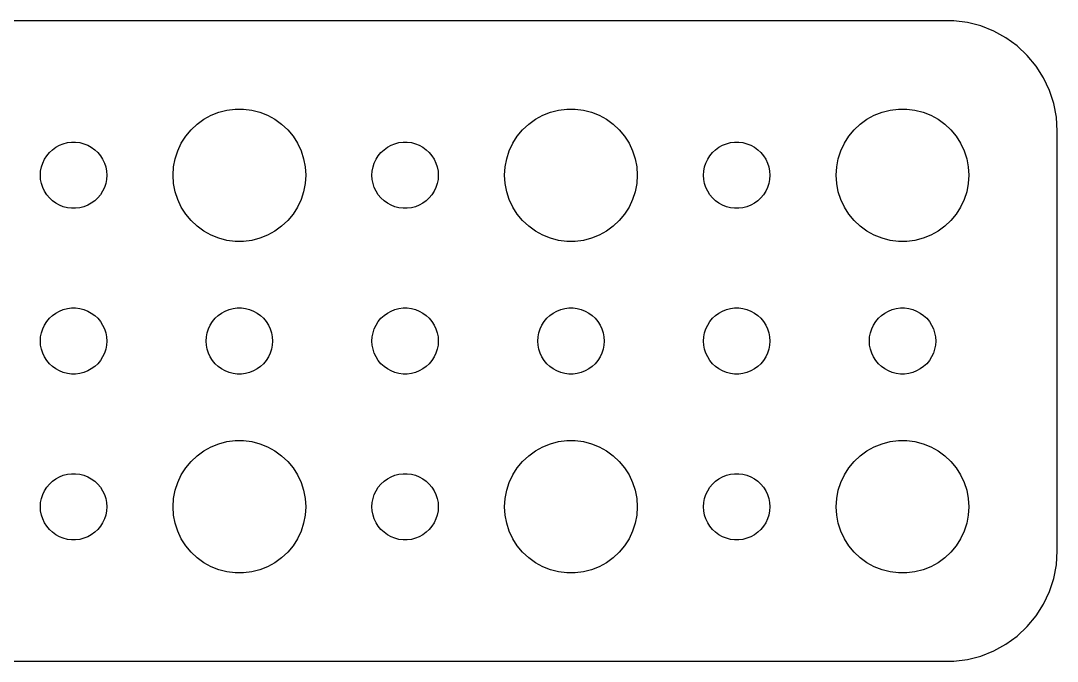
# Model space of a CAD drawing. Header units: metres. Extents: x -44.5 to 44.5, y -14.5 to 14.5.
# Drawn here: x -2.39 to 44.5, y -14.49 to 14.49 of the extents above; entities that cross this region are included whole.
import ezdxf

# ---------------------------------------------------------------- set-up
doc = ezdxf.new("R2010")
doc.units = ezdxf.units.M

msp = doc.modelspace()

# ---------------------------------------------------------------- linework, layer by layer
for p, q in [((39.8139, 14.4901), (-39.8139, 14.4901)), ((40.4369, 14.4114), (39.8139, 14.4901)), ((41.0451, 14.2553), (40.4369, 14.4114)), ((41.6289, 14.0241), (41.0451, 14.2553)), ((42.1791, 13.7216), (41.6289, 14.0241)), ((42.6871, 13.3526), (42.1791, 13.7216)), ((43.1448, 12.9227), (42.6871, 13.3526)), ((43.5451, 12.4389), (43.1448, 12.9227)), ((43.8815, 11.9088), (43.5451, 12.4389)), ((44.1489, 11.3406), (43.8815, 11.9088)), ((44.3429, 10.7434), (44.1489, 11.3406)), ((6.22266, 10.2145), (6.57294, 10.3532)), ((6.57294, 10.3532), (6.93785, 10.4469)), ((6.93785, 10.4469), (7.31161, 10.4941)), ((7.31161, 10.4941), (7.68837, 10.4941)), ((7.68837, 10.4941), (8.06213, 10.4469)), ((8.06213, 10.4469), (8.42705, 10.3532)), ((8.42705, 10.3532), (8.77733, 10.2145)), ((21.2227, 10.2145), (21.5729, 10.3532)), ((21.5729, 10.3532), (21.9379, 10.4469)), ((21.9379, 10.4469), (22.3116, 10.4941)), ((22.3116, 10.4941), (22.6884, 10.4941)), ((22.6884, 10.4941), (23.0621, 10.4469)), ((23.0621, 10.4469), (23.427, 10.3532)), ((23.427, 10.3532), (23.7773, 10.2145)), ((36.2227, 10.2145), (36.5729, 10.3532)), ((36.5729, 10.3532), (36.9379, 10.4469)), ((36.9379, 10.4469), (37.3116, 10.4941)), ((37.3116, 10.4941), (37.6884, 10.4941)), ((37.6884, 10.4941), (38.0621, 10.4469)), ((38.0621, 10.4469), (38.427, 10.3532)), ((38.427, 10.3532), (38.7773, 10.2145)), ((44.4606, 10.1267), (44.3429, 10.7434)), ((5.58772, 9.81154), (5.89252, 10.033)), ((5.89252, 10.033), (6.22266, 10.2145)), ((8.77733, 10.2145), (9.10747, 10.033)), ((9.10747, 10.033), (9.41226, 9.81154)), ((20.5877, 9.81154), (20.8925, 10.033)), ((20.8925, 10.033), (21.2227, 10.2145)), ((23.7773, 10.2145), (24.1075, 10.033)), ((24.1075, 10.033), (24.4123, 9.81154)), ((35.5877, 9.81154), (35.8925, 10.033)), ((35.8925, 10.033), (36.2227, 10.2145)), ((38.7773, 10.2145), (39.1075, 10.033)), ((39.1075, 10.033), (39.4123, 9.81154)), ((44.5, 9.5), (44.4606, 10.1267)), ((5.07294, 9.26335), (5.31308, 9.55363)), ((5.31308, 9.55363), (5.58772, 9.81154)), ((9.41226, 9.81154), (9.6869, 9.55363)), ((9.6869, 9.55363), (9.92705, 9.26335)), ((20.0729, 9.26335), (20.3131, 9.55363)), ((20.3131, 9.55363), (20.5877, 9.81154)), ((24.4123, 9.81154), (24.6869, 9.55363)), ((24.6869, 9.55363), (24.927, 9.26335)), ((35.0729, 9.26335), (35.3131, 9.55363)), ((35.3131, 9.55363), (35.5877, 9.81154)), ((39.4123, 9.81154), (39.6869, 9.55363)), ((39.6869, 9.55363), (39.927, 9.26335)), ((44.5, -9.5), (44.5, 9.5)), ((-0.638657, 8.85724), (-0.463516, 8.92657)), ((-0.463516, 8.92657), (-0.281067, 8.97342)), ((-0.281067, 8.97342), (-0.094177, 8.99704)), ((-0.094177, 8.99704), (0.094177, 8.99704)), ((0.094177, 8.99704), (0.281067, 8.97342)), ((0.281067, 8.97342), (0.463516, 8.92657)), ((0.463516, 8.92657), (0.638657, 8.85724)), ((4.71066, 8.60437), (4.87108, 8.94525)), ((4.87108, 8.94525), (5.07294, 9.26335)), ((9.92705, 9.26335), (10.1289, 8.94525)), ((10.1289, 8.94525), (10.2893, 8.60437)), ((14.3613, 8.85724), (14.5365, 8.92657)), ((14.5365, 8.92657), (14.7189, 8.97342)), ((14.7189, 8.97342), (14.9058, 8.99704)), ((14.9058, 8.99704), (15.0942, 8.99704)), ((15.0942, 8.99704), (15.2811, 8.97342)), ((15.2811, 8.97342), (15.4635, 8.92657)), ((15.4635, 8.92657), (15.6387, 8.85724)), ((19.7107, 8.60437), (19.8711, 8.94525)), ((19.8711, 8.94525), (20.0729, 9.26335)), ((24.927, 9.26335), (25.1289, 8.94525)), ((25.1289, 8.94525), (25.2893, 8.60437)), ((29.3613, 8.85724), (29.5365, 8.92657)), ((29.5365, 8.92657), (29.7189, 8.97342)), ((29.7189, 8.97342), (29.9058, 8.99704)), ((29.9058, 8.99704), (30.0942, 8.99704)), ((30.0942, 8.99704), (30.2811, 8.97342)), ((30.2811, 8.97342), (30.4635, 8.92657)), ((30.4635, 8.92657), (30.6387, 8.85724)), ((34.7107, 8.60437), (34.8711, 8.94525)), ((34.8711, 8.94525), (35.0729, 9.26335)), ((39.927, 9.26335), (40.1289, 8.94525)), ((40.1289, 8.94525), (40.2893, 8.60437)), ((-1.21352, 8.38167), (-1.09344, 8.52681)), ((-1.09344, 8.52681), (-0.956131, 8.65576)), ((-0.956131, 8.65576), (-0.803726, 8.76648)), ((-0.803726, 8.76648), (-0.638657, 8.85724)), ((0.638657, 8.85724), (0.803726, 8.76648)), ((0.803726, 8.76648), (0.956131, 8.65576)), ((0.956131, 8.65576), (1.09344, 8.52681)), ((1.09344, 8.52681), (1.21352, 8.38167)), ((4.59424, 8.24606), (4.71066, 8.60437)), ((10.2893, 8.60437), (10.4057, 8.24606)), ((13.7865, 8.38167), (13.9065, 8.52681)), ((13.9065, 8.52681), (14.0439, 8.65576)), ((14.0439, 8.65576), (14.1963, 8.76648)), ((14.1963, 8.76648), (14.3613, 8.85724)), ((15.6387, 8.85724), (15.8037, 8.76648)), ((15.8037, 8.76648), (15.9561, 8.65576)), ((15.9561, 8.65576), (16.0934, 8.52681)), ((16.0934, 8.52681), (16.2135, 8.38167)), ((19.5942, 8.24606), (19.7107, 8.60437)), ((25.2893, 8.60437), (25.4057, 8.24606)), ((28.7865, 8.38167), (28.9065, 8.52681)), ((28.9065, 8.52681), (29.0439, 8.65576)), ((29.0439, 8.65576), (29.1963, 8.76648)), ((29.1963, 8.76648), (29.3613, 8.85724)), ((30.6387, 8.85724), (30.8037, 8.76648)), ((30.8037, 8.76648), (30.9561, 8.65576)), ((30.9561, 8.65576), (31.0934, 8.52681)), ((31.0934, 8.52681), (31.2135, 8.38167)), ((34.5942, 8.24606), (34.7107, 8.60437)), ((40.2893, 8.60437), (40.4057, 8.24606)), ((-1.45287, 7.87303), (-1.39465, 8.05219)), ((-1.39465, 8.05219), (-1.31445, 8.22263)), ((-1.31445, 8.22263), (-1.21352, 8.38167)), ((1.21352, 8.38167), (1.31445, 8.22263)), ((1.31445, 8.22263), (1.39465, 8.05219)), ((1.39465, 8.05219), (1.45287, 7.87303)), ((4.52365, 7.87599), (4.59424, 8.24606)), ((10.4057, 8.24606), (10.4763, 7.87599)), ((13.5471, 7.87303), (13.6053, 8.05219)), ((13.6053, 8.05219), (13.6855, 8.22263)), ((13.6855, 8.22263), (13.7865, 8.38167)), ((16.2135, 8.38167), (16.3145, 8.22263)), ((16.3145, 8.22263), (16.3947, 8.05219)), ((16.3947, 8.05219), (16.4529, 7.87303)), ((19.5237, 7.87599), (19.5942, 8.24606)), ((25.4057, 8.24606), (25.4763, 7.87599)), ((28.5471, 7.87303), (28.6053, 8.05219)), ((28.6053, 8.05219), (28.6855, 8.22263)), ((28.6855, 8.22263), (28.7865, 8.38167)), ((31.2135, 8.38167), (31.3145, 8.22263)), ((31.3145, 8.22263), (31.3947, 8.05219)), ((31.3947, 8.05219), (31.4529, 7.87303)), ((34.5237, 7.87599), (34.5942, 8.24606)), ((40.4057, 8.24606), (40.4763, 7.87599)), ((-1.5, 7.5), (-1.48816, 7.68799)), ((-1.48816, 7.68799), (-1.45287, 7.87303)), ((1.45287, 7.87303), (1.48816, 7.68799)), ((1.48816, 7.68799), (1.5, 7.5)), ((4.5, 7.5), (4.52365, 7.87599)), ((10.4763, 7.87599), (10.5, 7.5)), ((13.5, 7.5), (13.5118, 7.68799)), ((13.5118, 7.68799), (13.5471, 7.87303)), ((16.4529, 7.87303), (16.4882, 7.68799)), ((16.4882, 7.68799), (16.5, 7.5)), ((19.5, 7.5), (19.5237, 7.87599)), ((25.4763, 7.87599), (25.5, 7.5)), ((28.5, 7.5), (28.5118, 7.68799)), ((28.5118, 7.68799), (28.5471, 7.87303)), ((31.4529, 7.87303), (31.4882, 7.68799)), ((31.4882, 7.68799), (31.5, 7.5)), ((34.5, 7.5), (34.5237, 7.87599)), ((40.4763, 7.87599), (40.5, 7.5)), ((-1.48816, 7.312), (-1.5, 7.5)), ((-1.45287, 7.12695), (-1.48816, 7.312)), ((-1.39465, 6.9478), (-1.45287, 7.12695)), ((1.45287, 7.12695), (1.39465, 6.9478)), ((1.48816, 7.312), (1.45287, 7.12695)), ((1.5, 7.5), (1.48816, 7.312)), ((4.52365, 7.12399), (4.5, 7.5)), ((4.59424, 6.75392), (4.52365, 7.12399)), ((10.4763, 7.12399), (10.4057, 6.75392)), ((10.5, 7.5), (10.4763, 7.12399)), ((13.5118, 7.312), (13.5, 7.5)), ((13.5471, 7.12695), (13.5118, 7.312)), ((13.6053, 6.9478), (13.5471, 7.12695)), ((16.4529, 7.12695), (16.3947, 6.9478)), ((16.4882, 7.312), (16.4529, 7.12695)), ((16.5, 7.5), (16.4882, 7.312)), ((19.5237, 7.12399), (19.5, 7.5)), ((19.5942, 6.75392), (19.5237, 7.12399)), ((25.4763, 7.12399), (25.4057, 6.75392)), ((25.5, 7.5), (25.4763, 7.12399)), ((28.5118, 7.312), (28.5, 7.5)), ((28.5471, 7.12695), (28.5118, 7.312)), ((28.6053, 6.9478), (28.5471, 7.12695)), ((31.4529, 7.12695), (31.3947, 6.9478)), ((31.4882, 7.312), (31.4529, 7.12695)), ((31.5, 7.5), (31.4882, 7.312)), ((34.5237, 7.12399), (34.5, 7.5)), ((34.5942, 6.75392), (34.5237, 7.12399)), ((40.4763, 7.12399), (40.4057, 6.75392)), ((40.5, 7.5), (40.4763, 7.12399)), ((-1.31445, 6.77736), (-1.39465, 6.9478)), ((-1.21352, 6.61832), (-1.31445, 6.77736)), ((-1.09344, 6.47318), (-1.21352, 6.61832)), ((1.21352, 6.61832), (1.09344, 6.47318)), ((1.31445, 6.77736), (1.21352, 6.61832)), ((1.39465, 6.9478), (1.31445, 6.77736)), ((4.71066, 6.39561), (4.59424, 6.75392)), ((10.4057, 6.75392), (10.2893, 6.39561)), ((13.6855, 6.77736), (13.6053, 6.9478)), ((13.7865, 6.61832), (13.6855, 6.77736)), ((13.9065, 6.47318), (13.7865, 6.61832)), ((16.2135, 6.61832), (16.0934, 6.47318)), ((16.3145, 6.77736), (16.2135, 6.61832)), ((16.3947, 6.9478), (16.3145, 6.77736)), ((19.7107, 6.39561), (19.5942, 6.75392)), ((25.4057, 6.75392), (25.2893, 6.39561)), ((28.6855, 6.77736), (28.6053, 6.9478)), ((28.7865, 6.61832), (28.6855, 6.77736)), ((28.9065, 6.47318), (28.7865, 6.61832)), ((31.2135, 6.61832), (31.0934, 6.47318)), ((31.3145, 6.77736), (31.2135, 6.61832)), ((31.3947, 6.9478), (31.3145, 6.77736)), ((34.7107, 6.39561), (34.5942, 6.75392)), ((40.4057, 6.75392), (40.2893, 6.39561)), ((-0.956131, 6.34422), (-1.09344, 6.47318)), ((-0.803726, 6.23351), (-0.956131, 6.34422)), ((-0.638657, 6.14275), (-0.803726, 6.23351)), ((-0.463516, 6.07341), (-0.638657, 6.14275)), ((0.638657, 6.14275), (0.463516, 6.07341)), ((0.803726, 6.23351), (0.638657, 6.14275)), ((0.956131, 6.34422), (0.803726, 6.23351)), ((1.09344, 6.47318), (0.956131, 6.34422)), ((4.87108, 6.05473), (4.71066, 6.39561)), ((10.2893, 6.39561), (10.1289, 6.05473)), ((14.0439, 6.34422), (13.9065, 6.47318)), ((14.1963, 6.23351), (14.0439, 6.34422)), ((14.3613, 6.14275), (14.1963, 6.23351)), ((14.5365, 6.07341), (14.3613, 6.14275)), ((15.6387, 6.14275), (15.4635, 6.07341)), ((15.8037, 6.23351), (15.6387, 6.14275)), ((15.9561, 6.34422), (15.8037, 6.23351)), ((16.0934, 6.47318), (15.9561, 6.34422)), ((19.8711, 6.05473), (19.7107, 6.39561)), ((25.2893, 6.39561), (25.1289, 6.05473)), ((29.0439, 6.34422), (28.9065, 6.47318)), ((29.1963, 6.23351), (29.0439, 6.34422)), ((29.3613, 6.14275), (29.1963, 6.23351)), ((29.5365, 6.07341), (29.3613, 6.14275)), ((30.6387, 6.14275), (30.4635, 6.07341)), ((30.8037, 6.23351), (30.6387, 6.14275)), ((30.9561, 6.34422), (30.8037, 6.23351)), ((31.0934, 6.47318), (30.9561, 6.34422)), ((34.8711, 6.05473), (34.7107, 6.39561)), ((40.2893, 6.39561), (40.1289, 6.05473)), ((-0.281067, 6.02657), (-0.463516, 6.07341)), ((-0.094177, 6.00294), (-0.281067, 6.02657)), ((0.094177, 6.00294), (-0.094177, 6.00294)), ((0.281067, 6.02657), (0.094177, 6.00294)), ((0.463516, 6.07341), (0.281067, 6.02657)), ((5.07294, 5.73663), (4.87108, 6.05473)), ((5.31308, 5.44635), (5.07294, 5.73663)), ((9.92705, 5.73663), (9.6869, 5.44635)), ((10.1289, 6.05473), (9.92705, 5.73663)), ((14.7189, 6.02657), (14.5365, 6.07341)), ((14.9058, 6.00294), (14.7189, 6.02657)), ((15.0942, 6.00294), (14.9058, 6.00294)), ((15.2811, 6.02657), (15.0942, 6.00294)), ((15.4635, 6.07341), (15.2811, 6.02657)), ((20.0729, 5.73663), (19.8711, 6.05473)), ((20.3131, 5.44635), (20.0729, 5.73663)), ((24.927, 5.73663), (24.6869, 5.44635)), ((25.1289, 6.05473), (24.927, 5.73663)), ((29.7189, 6.02657), (29.5365, 6.07341)), ((29.9058, 6.00294), (29.7189, 6.02657)), ((30.0942, 6.00294), (29.9058, 6.00294)), ((30.2811, 6.02657), (30.0942, 6.00294)), ((30.4635, 6.07341), (30.2811, 6.02657)), ((35.0729, 5.73663), (34.8711, 6.05473)), ((35.3131, 5.44635), (35.0729, 5.73663)), ((39.927, 5.73663), (39.6869, 5.44635)), ((40.1289, 6.05473), (39.927, 5.73663)), ((5.58772, 5.18845), (5.31308, 5.44635)), ((5.89252, 4.96701), (5.58772, 5.18845)), ((9.41226, 5.18845), (9.10747, 4.96701)), ((9.6869, 5.44635), (9.41226, 5.18845)), ((20.5877, 5.18845), (20.3131, 5.44635)), ((20.8925, 4.96701), (20.5877, 5.18845)), ((24.4123, 5.18845), (24.1075, 4.96701)), ((24.6869, 5.44635), (24.4123, 5.18845)), ((35.5877, 5.18845), (35.3131, 5.44635)), ((35.8925, 4.96701), (35.5877, 5.18845)), ((39.4123, 5.18845), (39.1075, 4.96701)), ((39.6869, 5.44635), (39.4123, 5.18845)), ((6.22266, 4.78551), (5.89252, 4.96701)), ((6.57294, 4.64682), (6.22266, 4.78551)), ((8.77733, 4.78551), (8.42705, 4.64682)), ((9.10747, 4.96701), (8.77733, 4.78551)), ((21.2227, 4.78551), (20.8925, 4.96701)), ((21.5729, 4.64682), (21.2227, 4.78551)), ((23.7773, 4.78551), (23.427, 4.64682)), ((24.1075, 4.96701), (23.7773, 4.78551)), ((36.2227, 4.78551), (35.8925, 4.96701)), ((36.5729, 4.64682), (36.2227, 4.78551)), ((38.7773, 4.78551), (38.427, 4.64682)), ((39.1075, 4.96701), (38.7773, 4.78551)), ((6.93785, 4.55313), (6.57294, 4.64682)), ((7.31161, 4.50591), (6.93785, 4.55313)), ((7.68837, 4.50591), (7.31161, 4.50591)), ((8.06213, 4.55313), (7.68837, 4.50591)), ((8.42705, 4.64682), (8.06213, 4.55313)), ((21.9379, 4.55313), (21.5729, 4.64682)), ((22.3116, 4.50591), (21.9379, 4.55313)), ((22.6884, 4.50591), (22.3116, 4.50591)), ((23.0621, 4.55313), (22.6884, 4.50591)), ((23.427, 4.64682), (23.0621, 4.55313)), ((36.9379, 4.55313), (36.5729, 4.64682)), ((37.3116, 4.50591), (36.9379, 4.55313)), ((37.6884, 4.50591), (37.3116, 4.50591)), ((38.0621, 4.55313), (37.6884, 4.50591)), ((38.427, 4.64682), (38.0621, 4.55313)), ((-0.638657, 1.35724), (-0.463516, 1.42657)), ((-0.463516, 1.42657), (-0.281067, 1.47342)), ((-0.281067, 1.47342), (-0.094177, 1.49704)), ((-0.094177, 1.49704), (0.094177, 1.49704)), ((0.094177, 1.49704), (0.281067, 1.47342)), ((0.281067, 1.47342), (0.463516, 1.42657)), ((0.463516, 1.42657), (0.638657, 1.35724)), ((6.86133, 1.35724), (7.03647, 1.42657)), ((7.03647, 1.42657), (7.21892, 1.47342)), ((7.21892, 1.47342), (7.40581, 1.49704)), ((7.40581, 1.49704), (7.59418, 1.49704)), ((7.59418, 1.49704), (7.78107, 1.47342)), ((7.78107, 1.47342), (7.96352, 1.42657)), ((7.96352, 1.42657), (8.13866, 1.35724)), ((14.3613, 1.35724), (14.5365, 1.42657)), ((14.5365, 1.42657), (14.7189, 1.47342)), ((14.7189, 1.47342), (14.9058, 1.49704)), ((14.9058, 1.49704), (15.0942, 1.49704)), ((15.0942, 1.49704), (15.2811, 1.47342)), ((15.2811, 1.47342), (15.4635, 1.42657)), ((15.4635, 1.42657), (15.6387, 1.35724)), ((21.8613, 1.35724), (22.0365, 1.42657)), ((22.0365, 1.42657), (22.2189, 1.47342)), ((22.2189, 1.47342), (22.4058, 1.49704)), ((22.4058, 1.49704), (22.5942, 1.49704)), ((22.5942, 1.49704), (22.7811, 1.47342)), ((22.7811, 1.47342), (22.9635, 1.42657)), ((22.9635, 1.42657), (23.1387, 1.35724)), ((29.3613, 1.35724), (29.5365, 1.42657)), ((29.5365, 1.42657), (29.7189, 1.47342)), ((29.7189, 1.47342), (29.9058, 1.49704)), ((29.9058, 1.49704), (30.0942, 1.49704)), ((30.0942, 1.49704), (30.2811, 1.47342)), ((30.2811, 1.47342), (30.4635, 1.42657)), ((30.4635, 1.42657), (30.6387, 1.35724)), ((36.8613, 1.35724), (37.0365, 1.42657)), ((37.0365, 1.42657), (37.2189, 1.47342)), ((37.2189, 1.47342), (37.4058, 1.49704)), ((37.4058, 1.49704), (37.5942, 1.49704)), ((37.5942, 1.49704), (37.7811, 1.47342)), ((37.7811, 1.47342), (37.9635, 1.42657)), ((37.9635, 1.42657), (38.1387, 1.35724)), ((-1.21352, 0.881668), (-1.09344, 1.02681)), ((-1.09344, 1.02681), (-0.956131, 1.15576)), ((-0.956131, 1.15576), (-0.803726, 1.26648)), ((-0.803726, 1.26648), (-0.638657, 1.35724)), ((0.638657, 1.35724), (0.803726, 1.26648)), ((0.803726, 1.26648), (0.956131, 1.15576)), ((0.956131, 1.15576), (1.09344, 1.02681)), ((1.09344, 1.02681), (1.21352, 0.881668)), ((6.28647, 0.881668), (6.40654, 1.02681)), ((6.40654, 1.02681), (6.54385, 1.15576)), ((6.54385, 1.15576), (6.69626, 1.26648)), ((6.69626, 1.26648), (6.86133, 1.35724)), ((8.13866, 1.35724), (8.30373, 1.26648)), ((8.30373, 1.26648), (8.45613, 1.15576)), ((8.45613, 1.15576), (8.59344, 1.02681)), ((8.59344, 1.02681), (8.71352, 0.881668)), ((13.7865, 0.881668), (13.9065, 1.02681)), ((13.9065, 1.02681), (14.0439, 1.15576)), ((14.0439, 1.15576), (14.1963, 1.26648)), ((14.1963, 1.26648), (14.3613, 1.35724)), ((15.6387, 1.35724), (15.8037, 1.26648)), ((15.8037, 1.26648), (15.9561, 1.15576)), ((15.9561, 1.15576), (16.0934, 1.02681)), ((16.0934, 1.02681), (16.2135, 0.881668)), ((21.2865, 0.881668), (21.4065, 1.02681)), ((21.4065, 1.02681), (21.5439, 1.15576)), ((21.5439, 1.15576), (21.6963, 1.26648)), ((21.6963, 1.26648), (21.8613, 1.35724)), ((23.1387, 1.35724), (23.3037, 1.26648)), ((23.3037, 1.26648), (23.4561, 1.15576)), ((23.4561, 1.15576), (23.5934, 1.02681)), ((23.5934, 1.02681), (23.7135, 0.881668)), ((28.7865, 0.881668), (28.9065, 1.02681)), ((28.9065, 1.02681), (29.0439, 1.15576)), ((29.0439, 1.15576), (29.1963, 1.26648)), ((29.1963, 1.26648), (29.3613, 1.35724)), ((30.6387, 1.35724), (30.8037, 1.26648)), ((30.8037, 1.26648), (30.9561, 1.15576)), ((30.9561, 1.15576), (31.0934, 1.02681)), ((31.0934, 1.02681), (31.2135, 0.881668)), ((36.2865, 0.881668), (36.4065, 1.02681)), ((36.4065, 1.02681), (36.5439, 1.15576)), ((36.5439, 1.15576), (36.6963, 1.26648)), ((36.6963, 1.26648), (36.8613, 1.35724)), ((38.1387, 1.35724), (38.3037, 1.26648)), ((38.3037, 1.26648), (38.4561, 1.15576)), ((38.4561, 1.15576), (38.5934, 1.02681)), ((38.5934, 1.02681), (38.7135, 0.881668)), ((-1.45287, 0.373032), (-1.39465, 0.552185)), ((-1.39465, 0.552185), (-1.31445, 0.722626)), ((-1.31445, 0.722626), (-1.21352, 0.881668)), ((1.21352, 0.881668), (1.31445, 0.722626)), ((1.31445, 0.722626), (1.39465, 0.552185)), ((1.39465, 0.552185), (1.45287, 0.373032)), ((6.04712, 0.373032), (6.10533, 0.552185)), ((6.10533, 0.552185), (6.18553, 0.722626)), ((6.18553, 0.722626), (6.28647, 0.881668)), ((8.71352, 0.881668), (8.81445, 0.722626)), ((8.81445, 0.722626), (8.89465, 0.552185)), ((8.89465, 0.552185), (8.95287, 0.373032)), ((13.5471, 0.373032), (13.6053, 0.552185)), ((13.6053, 0.552185), (13.6855, 0.722626)), ((13.6855, 0.722626), (13.7865, 0.881668)), ((16.2135, 0.881668), (16.3145, 0.722626)), ((16.3145, 0.722626), (16.3947, 0.552185)), ((16.3947, 0.552185), (16.4529, 0.373032)), ((21.0471, 0.373032), (21.1053, 0.552185)), ((21.1053, 0.552185), (21.1855, 0.722626)), ((21.1855, 0.722626), (21.2865, 0.881668)), ((23.7135, 0.881668), (23.8145, 0.722626)), ((23.8145, 0.722626), (23.8947, 0.552185)), ((23.8947, 0.552185), (23.9529, 0.373032)), ((28.5471, 0.373032), (28.6053, 0.552185)), ((28.6053, 0.552185), (28.6855, 0.722626)), ((28.6855, 0.722626), (28.7865, 0.881668)), ((31.2135, 0.881668), (31.3145, 0.722626)), ((31.3145, 0.722626), (31.3947, 0.552185)), ((31.3947, 0.552185), (31.4529, 0.373032)), ((36.0471, 0.373032), (36.1053, 0.552185)), ((36.1053, 0.552185), (36.1855, 0.722626)), ((36.1855, 0.722626), (36.2865, 0.881668)), ((38.7135, 0.881668), (38.8145, 0.722626)), ((38.8145, 0.722626), (38.8947, 0.552185)), ((38.8947, 0.552185), (38.9529, 0.373032)), ((-1.5, 0), (-1.48816, 0.187988)), ((-1.48816, -0.187988), (-1.5, 0)), ((-1.48816, 0.187988), (-1.45287, 0.373032)), ((1.45287, 0.373032), (1.48816, 0.187988)), ((1.48816, 0.187988), (1.5, 0)), ((1.5, 0), (1.48816, -0.187988)), ((6, 0), (6.01183, 0.187988)), ((6.01183, -0.187988), (6, 0)), ((6.01183, 0.187988), (6.04712, 0.373032)), ((8.95287, 0.373032), (8.98816, 0.187988)), ((8.98816, 0.187988), (9, 0)), ((9, 0), (8.98816, -0.187988)), ((13.5, 0), (13.5118, 0.187988)), ((13.5118, -0.187988), (13.5, 0)), ((13.5118, 0.187988), (13.5471, 0.373032)), ((16.4529, 0.373032), (16.4882, 0.187988)), ((16.4882, 0.187988), (16.5, 0)), ((16.5, 0), (16.4882, -0.187988)), ((21, 0), (21.0118, 0.187988)), ((21.0118, -0.187988), (21, 0)), ((21.0118, 0.187988), (21.0471, 0.373032)), ((23.9529, 0.373032), (23.9882, 0.187988)), ((23.9882, 0.187988), (24, 0)), ((24, 0), (23.9882, -0.187988)), ((28.5, 0), (28.5118, 0.187988)), ((28.5118, -0.187988), (28.5, 0)), ((28.5118, 0.187988), (28.5471, 0.373032)), ((31.4529, 0.373032), (31.4882, 0.187988)), ((31.4882, 0.187988), (31.5, 0)), ((31.5, 0), (31.4882, -0.187988)), ((36, 0), (36.0118, 0.187988)), ((36.0118, -0.187988), (36, 0)), ((36.0118, 0.187988), (36.0471, 0.373032)), ((38.9529, 0.373032), (38.9882, 0.187988)), ((38.9882, 0.187988), (39, 0)), ((39, 0), (38.9882, -0.187988)), ((-1.45287, -0.373032), (-1.48816, -0.187988)), ((-1.39465, -0.552185), (-1.45287, -0.373032)), ((1.45287, -0.373032), (1.39465, -0.552185)), ((1.48816, -0.187988), (1.45287, -0.373032)), ((6.04712, -0.373032), (6.01183, -0.187988)), ((6.10533, -0.552185), (6.04712, -0.373032)), ((8.95287, -0.373032), (8.89465, -0.552185)), ((8.98816, -0.187988), (8.95287, -0.373032)), ((13.5471, -0.373032), (13.5118, -0.187988)), ((13.6053, -0.552185), (13.5471, -0.373032)), ((16.4529, -0.373032), (16.3947, -0.552185)), ((16.4882, -0.187988), (16.4529, -0.373032)), ((21.0471, -0.373032), (21.0118, -0.187988)), ((21.1053, -0.552185), (21.0471, -0.373032)), ((23.9529, -0.373032), (23.8947, -0.552185)), ((23.9882, -0.187988), (23.9529, -0.373032)), ((28.5471, -0.373032), (28.5118, -0.187988)), ((28.6053, -0.552185), (28.5471, -0.373032)), ((31.4529, -0.373032), (31.3947, -0.552185)), ((31.4882, -0.187988), (31.4529, -0.373032)), ((36.0471, -0.373032), (36.0118, -0.187988)), ((36.1053, -0.552185), (36.0471, -0.373032)), ((38.9529, -0.373032), (38.8947, -0.552185)), ((38.9882, -0.187988), (38.9529, -0.373032)), ((-1.31445, -0.722626), (-1.39465, -0.552185)), ((-1.21352, -0.881668), (-1.31445, -0.722626)), ((-1.09344, -1.02681), (-1.21352, -0.881668)), ((1.21352, -0.881668), (1.09344, -1.02681)), ((1.31445, -0.722626), (1.21352, -0.881668)), ((1.39465, -0.552185), (1.31445, -0.722626)), ((6.18553, -0.722626), (6.10533, -0.552185)), ((6.28647, -0.881668), (6.18553, -0.722626)), ((6.40654, -1.02681), (6.28647, -0.881668)), ((8.71352, -0.881668), (8.59344, -1.02681)), ((8.81445, -0.722626), (8.71352, -0.881668)), ((8.89465, -0.552185), (8.81445, -0.722626)), ((13.6855, -0.722626), (13.6053, -0.552185)), ((13.7865, -0.881668), (13.6855, -0.722626)), ((13.9065, -1.02681), (13.7865, -0.881668)), ((16.2135, -0.881668), (16.0934, -1.02681)), ((16.3145, -0.722626), (16.2135, -0.881668)), ((16.3947, -0.552185), (16.3145, -0.722626)), ((21.1855, -0.722626), (21.1053, -0.552185)), ((21.2865, -0.881668), (21.1855, -0.722626)), ((21.4065, -1.02681), (21.2865, -0.881668)), ((23.7135, -0.881668), (23.5934, -1.02681)), ((23.8145, -0.722626), (23.7135, -0.881668)), ((23.8947, -0.552185), (23.8145, -0.722626)), ((28.6855, -0.722626), (28.6053, -0.552185)), ((28.7865, -0.881668), (28.6855, -0.722626)), ((28.9065, -1.02681), (28.7865, -0.881668)), ((31.2135, -0.881668), (31.0934, -1.02681)), ((31.3145, -0.722626), (31.2135, -0.881668)), ((31.3947, -0.552185), (31.3145, -0.722626)), ((36.1855, -0.722626), (36.1053, -0.552185)), ((36.2865, -0.881668), (36.1855, -0.722626)), ((36.4065, -1.02681), (36.2865, -0.881668)), ((38.7135, -0.881668), (38.5934, -1.02681)), ((38.8145, -0.722626), (38.7135, -0.881668)), ((38.8947, -0.552185), (38.8145, -0.722626)), ((-0.956131, -1.15576), (-1.09344, -1.02681)), ((-0.803726, -1.26648), (-0.956131, -1.15576)), ((-0.638657, -1.35724), (-0.803726, -1.26648)), ((-0.463516, -1.42657), (-0.638657, -1.35724)), ((0.638657, -1.35724), (0.463516, -1.42657)), ((0.803726, -1.26648), (0.638657, -1.35724)), ((0.956131, -1.15576), (0.803726, -1.26648)), ((1.09344, -1.02681), (0.956131, -1.15576)), ((6.54385, -1.15576), (6.40654, -1.02681)), ((6.69626, -1.26648), (6.54385, -1.15576)), ((6.86133, -1.35724), (6.69626, -1.26648)), ((7.03647, -1.42657), (6.86133, -1.35724)), ((8.13866, -1.35724), (7.96352, -1.42657)), ((8.30373, -1.26648), (8.13866, -1.35724)), ((8.45613, -1.15576), (8.30373, -1.26648)), ((8.59344, -1.02681), (8.45613, -1.15576)), ((14.0439, -1.15576), (13.9065, -1.02681)), ((14.1963, -1.26648), (14.0439, -1.15576)), ((14.3613, -1.35724), (14.1963, -1.26648)), ((14.5365, -1.42657), (14.3613, -1.35724)), ((15.6387, -1.35724), (15.4635, -1.42657)), ((15.8037, -1.26648), (15.6387, -1.35724)), ((15.9561, -1.15576), (15.8037, -1.26648)), ((16.0934, -1.02681), (15.9561, -1.15576)), ((21.5439, -1.15576), (21.4065, -1.02681)), ((21.6963, -1.26648), (21.5439, -1.15576)), ((21.8613, -1.35724), (21.6963, -1.26648)), ((22.0365, -1.42657), (21.8613, -1.35724)), ((23.1387, -1.35724), (22.9635, -1.42657)), ((23.3037, -1.26648), (23.1387, -1.35724)), ((23.4561, -1.15576), (23.3037, -1.26648)), ((23.5934, -1.02681), (23.4561, -1.15576)), ((29.0439, -1.15576), (28.9065, -1.02681)), ((29.1963, -1.26648), (29.0439, -1.15576)), ((29.3613, -1.35724), (29.1963, -1.26648)), ((29.5365, -1.42657), (29.3613, -1.35724)), ((30.6387, -1.35724), (30.4635, -1.42657)), ((30.8037, -1.26648), (30.6387, -1.35724)), ((30.9561, -1.15576), (30.8037, -1.26648)), ((31.0934, -1.02681), (30.9561, -1.15576)), ((36.5439, -1.15576), (36.4065, -1.02681)), ((36.6963, -1.26648), (36.5439, -1.15576)), ((36.8613, -1.35724), (36.6963, -1.26648)), ((37.0365, -1.42657), (36.8613, -1.35724)), ((38.1387, -1.35724), (37.9635, -1.42657)), ((38.3037, -1.26648), (38.1387, -1.35724)), ((38.4561, -1.15576), (38.3037, -1.26648)), ((38.5934, -1.02681), (38.4561, -1.15576)), ((-0.281067, -1.47342), (-0.463516, -1.42657)), ((-0.094177, -1.49704), (-0.281067, -1.47342)), ((0.094177, -1.49704), (-0.094177, -1.49704)), ((0.281067, -1.47342), (0.094177, -1.49704)), ((0.463516, -1.42657), (0.281067, -1.47342)), ((7.21892, -1.47342), (7.03647, -1.42657)), ((7.40581, -1.49704), (7.21892, -1.47342)), ((7.59418, -1.49704), (7.40581, -1.49704)), ((7.78107, -1.47342), (7.59418, -1.49704)), ((7.96352, -1.42657), (7.78107, -1.47342)), ((14.7189, -1.47342), (14.5365, -1.42657)), ((14.9058, -1.49704), (14.7189, -1.47342)), ((15.0942, -1.49704), (14.9058, -1.49704)), ((15.2811, -1.47342), (15.0942, -1.49704)), ((15.4635, -1.42657), (15.2811, -1.47342)), ((22.2189, -1.47342), (22.0365, -1.42657)), ((22.4058, -1.49704), (22.2189, -1.47342)), ((22.5942, -1.49704), (22.4058, -1.49704)), ((22.7811, -1.47342), (22.5942, -1.49704)), ((22.9635, -1.42657), (22.7811, -1.47342)), ((29.7189, -1.47342), (29.5365, -1.42657)), ((29.9058, -1.49704), (29.7189, -1.47342)), ((30.0942, -1.49704), (29.9058, -1.49704)), ((30.2811, -1.47342), (30.0942, -1.49704)), ((30.4635, -1.42657), (30.2811, -1.47342)), ((37.2189, -1.47342), (37.0365, -1.42657)), ((37.4058, -1.49704), (37.2189, -1.47342)), ((37.5942, -1.49704), (37.4058, -1.49704)), ((37.7811, -1.47342), (37.5942, -1.49704)), ((37.9635, -1.42657), (37.7811, -1.47342)), ((6.22266, -4.78551), (6.57294, -4.64682)), ((6.57294, -4.64682), (6.93785, -4.55313)), ((6.93785, -4.55313), (7.31161, -4.50591)), ((7.31161, -4.50591), (7.68837, -4.50591)), ((7.68837, -4.50591), (8.06213, -4.55313)), ((8.06213, -4.55313), (8.42705, -4.64682)), ((8.42705, -4.64682), (8.77733, -4.78551)), ((21.2227, -4.78551), (21.5729, -4.64682)), ((21.5729, -4.64682), (21.9379, -4.55313)), ((21.9379, -4.55313), (22.3116, -4.50591)), ((22.3116, -4.50591), (22.6884, -4.50591)), ((22.6884, -4.50591), (23.0621, -4.55313)), ((23.0621, -4.55313), (23.427, -4.64682)), ((23.427, -4.64682), (23.7773, -4.78551)), ((36.2227, -4.78551), (36.5729, -4.64682)), ((36.5729, -4.64682), (36.9379, -4.55313)), ((36.9379, -4.55313), (37.3116, -4.50591)), ((37.3116, -4.50591), (37.6884, -4.50591)), ((37.6884, -4.50591), (38.0621, -4.55313)), ((38.0621, -4.55313), (38.427, -4.64682)), ((38.427, -4.64682), (38.7773, -4.78551)), ((5.58772, -5.18845), (5.89252, -4.96701)), ((5.89252, -4.96701), (6.22266, -4.78551)), ((8.77733, -4.78551), (9.10747, -4.96701)), ((9.10747, -4.96701), (9.41226, -5.18845)), ((20.5877, -5.18845), (20.8925, -4.96701)), ((20.8925, -4.96701), (21.2227, -4.78551)), ((23.7773, -4.78551), (24.1075, -4.96701)), ((24.1075, -4.96701), (24.4123, -5.18845)), ((35.5877, -5.18845), (35.8925, -4.96701)), ((35.8925, -4.96701), (36.2227, -4.78551)), ((38.7773, -4.78551), (39.1075, -4.96701)), ((39.1075, -4.96701), (39.4123, -5.18845)), ((5.07294, -5.73663), (5.31308, -5.44635)), ((5.31308, -5.44635), (5.58772, -5.18845)), ((9.41226, -5.18845), (9.6869, -5.44635)), ((9.6869, -5.44635), (9.92705, -5.73663)), ((20.0729, -5.73663), (20.3131, -5.44635)), ((20.3131, -5.44635), (20.5877, -5.18845)), ((24.4123, -5.18845), (24.6869, -5.44635)), ((24.6869, -5.44635), (24.927, -5.73663)), ((35.0729, -5.73663), (35.3131, -5.44635)), ((35.3131, -5.44635), (35.5877, -5.18845)), ((39.4123, -5.18845), (39.6869, -5.44635)), ((39.6869, -5.44635), (39.927, -5.73663)), ((-0.638657, -6.14275), (-0.463516, -6.07341)), ((-0.463516, -6.07341), (-0.281067, -6.02657)), ((-0.281067, -6.02657), (-0.094177, -6.00294)), ((-0.094177, -6.00294), (0.094177, -6.00294)), ((0.094177, -6.00294), (0.281067, -6.02657)), ((0.281067, -6.02657), (0.463516, -6.07341)), ((0.463516, -6.07341), (0.638657, -6.14275)), ((4.71066, -6.39561), (4.87108, -6.05473)), ((4.87108, -6.05473), (5.07294, -5.73663)), ((9.92705, -5.73663), (10.1289, -6.05473)), ((10.1289, -6.05473), (10.2893, -6.39561)), ((14.3613, -6.14275), (14.5365, -6.07341)), ((14.5365, -6.07341), (14.7189, -6.02657)), ((14.7189, -6.02657), (14.9058, -6.00294)), ((14.9058, -6.00294), (15.0942, -6.00294)), ((15.0942, -6.00294), (15.2811, -6.02657)), ((15.2811, -6.02657), (15.4635, -6.07341)), ((15.4635, -6.07341), (15.6387, -6.14275)), ((19.7107, -6.39561), (19.8711, -6.05473)), ((19.8711, -6.05473), (20.0729, -5.73663)), ((24.927, -5.73663), (25.1289, -6.05473)), ((25.1289, -6.05473), (25.2893, -6.39561)), ((29.3613, -6.14275), (29.5365, -6.07341)), ((29.5365, -6.07341), (29.7189, -6.02657)), ((29.7189, -6.02657), (29.9058, -6.00294)), ((29.9058, -6.00294), (30.0942, -6.00294)), ((30.0942, -6.00294), (30.2811, -6.02657)), ((30.2811, -6.02657), (30.4635, -6.07341)), ((30.4635, -6.07341), (30.6387, -6.14275)), ((34.7107, -6.39561), (34.8711, -6.05473)), ((34.8711, -6.05473), (35.0729, -5.73663)), ((39.927, -5.73663), (40.1289, -6.05473)), ((40.1289, -6.05473), (40.2893, -6.39561)), ((-1.21352, -6.61832), (-1.09344, -6.47318)), ((-1.09344, -6.47318), (-0.956131, -6.34422)), ((-0.956131, -6.34422), (-0.803726, -6.23351)), ((-0.803726, -6.23351), (-0.638657, -6.14275)), ((0.638657, -6.14275), (0.803726, -6.23351)), ((0.803726, -6.23351), (0.956131, -6.34422)), ((0.956131, -6.34422), (1.09344, -6.47318)), ((1.09344, -6.47318), (1.21352, -6.61832)), ((4.59424, -6.75392), (4.71066, -6.39561)), ((10.2893, -6.39561), (10.4057, -6.75392)), ((13.7865, -6.61832), (13.9065, -6.47318)), ((13.9065, -6.47318), (14.0439, -6.34422)), ((14.0439, -6.34422), (14.1963, -6.23351)), ((14.1963, -6.23351), (14.3613, -6.14275)), ((15.6387, -6.14275), (15.8037, -6.23351)), ((15.8037, -6.23351), (15.9561, -6.34422)), ((15.9561, -6.34422), (16.0934, -6.47318)), ((16.0934, -6.47318), (16.2135, -6.61832)), ((19.5942, -6.75392), (19.7107, -6.39561)), ((25.2893, -6.39561), (25.4057, -6.75392)), ((28.7865, -6.61832), (28.9065, -6.47318)), ((28.9065, -6.47318), (29.0439, -6.34422)), ((29.0439, -6.34422), (29.1963, -6.23351)), ((29.1963, -6.23351), (29.3613, -6.14275)), ((30.6387, -6.14275), (30.8037, -6.23351)), ((30.8037, -6.23351), (30.9561, -6.34422)), ((30.9561, -6.34422), (31.0934, -6.47318)), ((31.0934, -6.47318), (31.2135, -6.61832)), ((34.5942, -6.75392), (34.7107, -6.39561)), ((40.2893, -6.39561), (40.4057, -6.75392)), ((-1.45287, -7.12695), (-1.39465, -6.9478)), ((-1.39465, -6.9478), (-1.31445, -6.77736)), ((-1.31445, -6.77736), (-1.21352, -6.61832)), ((1.21352, -6.61832), (1.31445, -6.77736)), ((1.31445, -6.77736), (1.39465, -6.9478)), ((1.39465, -6.9478), (1.45287, -7.12695)), ((4.52365, -7.12399), (4.59424, -6.75392)), ((10.4057, -6.75392), (10.4763, -7.12399)), ((13.5471, -7.12695), (13.6053, -6.9478)), ((13.6053, -6.9478), (13.6855, -6.77736)), ((13.6855, -6.77736), (13.7865, -6.61832)), ((16.2135, -6.61832), (16.3145, -6.77736)), ((16.3145, -6.77736), (16.3947, -6.9478)), ((16.3947, -6.9478), (16.4529, -7.12695)), ((19.5237, -7.12399), (19.5942, -6.75392)), ((25.4057, -6.75392), (25.4763, -7.12399)), ((28.5471, -7.12695), (28.6053, -6.9478)), ((28.6053, -6.9478), (28.6855, -6.77736)), ((28.6855, -6.77736), (28.7865, -6.61832)), ((31.2135, -6.61832), (31.3145, -6.77736)), ((31.3145, -6.77736), (31.3947, -6.9478)), ((31.3947, -6.9478), (31.4529, -7.12695)), ((34.5237, -7.12399), (34.5942, -6.75392)), ((40.4057, -6.75392), (40.4763, -7.12399)), ((-1.5, -7.5), (-1.48816, -7.312)), ((-1.48816, -7.68799), (-1.5, -7.5)), ((-1.48816, -7.312), (-1.45287, -7.12695)), ((1.45287, -7.12695), (1.48816, -7.312)), ((1.48816, -7.312), (1.5, -7.5)), ((1.5, -7.5), (1.48816, -7.68799)), ((4.5, -7.5), (4.52365, -7.12399)), ((4.52365, -7.87599), (4.5, -7.5)), ((10.4763, -7.12399), (10.5, -7.5)), ((10.5, -7.5), (10.4763, -7.87599)), ((13.5, -7.5), (13.5118, -7.312)), ((13.5118, -7.68799), (13.5, -7.5)), ((13.5118, -7.312), (13.5471, -7.12695)), ((16.4529, -7.12695), (16.4882, -7.312)), ((16.4882, -7.312), (16.5, -7.5)), ((16.5, -7.5), (16.4882, -7.68799)), ((19.5, -7.5), (19.5237, -7.12399)), ((19.5237, -7.87599), (19.5, -7.5)), ((25.4763, -7.12399), (25.5, -7.5)), ((25.5, -7.5), (25.4763, -7.87599)), ((28.5, -7.5), (28.5118, -7.312)), ((28.5118, -7.68799), (28.5, -7.5)), ((28.5118, -7.312), (28.5471, -7.12695)), ((31.4529, -7.12695), (31.4882, -7.312)), ((31.4882, -7.312), (31.5, -7.5)), ((31.5, -7.5), (31.4882, -7.68799)), ((34.5, -7.5), (34.5237, -7.12399)), ((34.5237, -7.87599), (34.5, -7.5)), ((40.4763, -7.12399), (40.5, -7.5)), ((40.5, -7.5), (40.4763, -7.87599)), ((-1.45287, -7.87303), (-1.48816, -7.68799)), ((-1.39465, -8.05219), (-1.45287, -7.87303)), ((1.45287, -7.87303), (1.39465, -8.05219)), ((1.48816, -7.68799), (1.45287, -7.87303)), ((4.59424, -8.24606), (4.52365, -7.87599)), ((10.4763, -7.87599), (10.4057, -8.24606)), ((13.5471, -7.87303), (13.5118, -7.68799)), ((13.6053, -8.05219), (13.5471, -7.87303)), ((16.4529, -7.87303), (16.3947, -8.05219)), ((16.4882, -7.68799), (16.4529, -7.87303)), ((19.5942, -8.24606), (19.5237, -7.87599)), ((25.4763, -7.87599), (25.4057, -8.24606)), ((28.5471, -7.87303), (28.5118, -7.68799)), ((28.6053, -8.05219), (28.5471, -7.87303)), ((31.4529, -7.87303), (31.3947, -8.05219)), ((31.4882, -7.68799), (31.4529, -7.87303)), ((34.5942, -8.24606), (34.5237, -7.87599)), ((40.4763, -7.87599), (40.4057, -8.24606)), ((-1.31445, -8.22263), (-1.39465, -8.05219)), ((-1.21352, -8.38167), (-1.31445, -8.22263)), ((-1.09344, -8.52681), (-1.21352, -8.38167)), ((1.21352, -8.38167), (1.09344, -8.52681)), ((1.31445, -8.22263), (1.21352, -8.38167)), ((1.39465, -8.05219), (1.31445, -8.22263)), ((4.71066, -8.60437), (4.59424, -8.24606)), ((10.4057, -8.24606), (10.2893, -8.60437)), ((13.6855, -8.22263), (13.6053, -8.05219)), ((13.7865, -8.38167), (13.6855, -8.22263)), ((13.9065, -8.52681), (13.7865, -8.38167)), ((16.2135, -8.38167), (16.0934, -8.52681)), ((16.3145, -8.22263), (16.2135, -8.38167)), ((16.3947, -8.05219), (16.3145, -8.22263)), ((19.7107, -8.60437), (19.5942, -8.24606)), ((25.4057, -8.24606), (25.2893, -8.60437)), ((28.6855, -8.22263), (28.6053, -8.05219)), ((28.7865, -8.38167), (28.6855, -8.22263)), ((28.9065, -8.52681), (28.7865, -8.38167)), ((31.2135, -8.38167), (31.0934, -8.52681)), ((31.3145, -8.22263), (31.2135, -8.38167)), ((31.3947, -8.05219), (31.3145, -8.22263)), ((34.7107, -8.60437), (34.5942, -8.24606)), ((40.4057, -8.24606), (40.2893, -8.60437)), ((-0.956131, -8.65576), (-1.09344, -8.52681)), ((-0.803726, -8.76648), (-0.956131, -8.65576)), ((-0.638657, -8.85724), (-0.803726, -8.76648)), ((-0.463516, -8.92657), (-0.638657, -8.85724)), ((0.638657, -8.85724), (0.463516, -8.92657)), ((0.803726, -8.76648), (0.638657, -8.85724)), ((0.956131, -8.65576), (0.803726, -8.76648)), ((1.09344, -8.52681), (0.956131, -8.65576)), ((4.87108, -8.94525), (4.71066, -8.60437)), ((10.2893, -8.60437), (10.1289, -8.94525)), ((14.0439, -8.65576), (13.9065, -8.52681)), ((14.1963, -8.76648), (14.0439, -8.65576)), ((14.3613, -8.85724), (14.1963, -8.76648)), ((14.5365, -8.92657), (14.3613, -8.85724)), ((15.6387, -8.85724), (15.4635, -8.92657)), ((15.8037, -8.76648), (15.6387, -8.85724)), ((15.9561, -8.65576), (15.8037, -8.76648)), ((16.0934, -8.52681), (15.9561, -8.65576)), ((19.8711, -8.94525), (19.7107, -8.60437)), ((25.2893, -8.60437), (25.1289, -8.94525)), ((29.0439, -8.65576), (28.9065, -8.52681)), ((29.1963, -8.76648), (29.0439, -8.65576)), ((29.3613, -8.85724), (29.1963, -8.76648)), ((29.5365, -8.92657), (29.3613, -8.85724)), ((30.6387, -8.85724), (30.4635, -8.92657)), ((30.8037, -8.76648), (30.6387, -8.85724)), ((30.9561, -8.65576), (30.8037, -8.76648)), ((31.0934, -8.52681), (30.9561, -8.65576)), ((34.8711, -8.94525), (34.7107, -8.60437)), ((40.2893, -8.60437), (40.1289, -8.94525)), ((-0.281067, -8.97342), (-0.463516, -8.92657)), ((-0.094177, -8.99704), (-0.281067, -8.97342)), ((0.094177, -8.99704), (-0.094177, -8.99704)), ((0.281067, -8.97342), (0.094177, -8.99704)), ((0.463516, -8.92657), (0.281067, -8.97342)), ((5.07294, -9.26335), (4.87108, -8.94525)), ((5.31308, -9.55363), (5.07294, -9.26335)), ((9.92705, -9.26335), (9.6869, -9.55363)), ((10.1289, -8.94525), (9.92705, -9.26335)), ((14.7189, -8.97342), (14.5365, -8.92657)), ((14.9058, -8.99704), (14.7189, -8.97342)), ((15.0942, -8.99704), (14.9058, -8.99704)), ((15.2811, -8.97342), (15.0942, -8.99704)), ((15.4635, -8.92657), (15.2811, -8.97342)), ((20.0729, -9.26335), (19.8711, -8.94525)), ((20.3131, -9.55363), (20.0729, -9.26335)), ((24.927, -9.26335), (24.6869, -9.55363)), ((25.1289, -8.94525), (24.927, -9.26335)), ((29.7189, -8.97342), (29.5365, -8.92657)), ((29.9058, -8.99704), (29.7189, -8.97342)), ((30.0942, -8.99704), (29.9058, -8.99704)), ((30.2811, -8.97342), (30.0942, -8.99704)), ((30.4635, -8.92657), (30.2811, -8.97342)), ((35.0729, -9.26335), (34.8711, -8.94525)), ((35.3131, -9.55363), (35.0729, -9.26335)), ((39.927, -9.26335), (39.6869, -9.55363)), ((40.1289, -8.94525), (39.927, -9.26335)), ((5.58772, -9.81154), (5.31308, -9.55363)), ((5.89252, -10.033), (5.58772, -9.81154)), ((9.41226, -9.81154), (9.10747, -10.033)), ((9.6869, -9.55363), (9.41226, -9.81154)), ((20.5877, -9.81154), (20.3131, -9.55363)), ((20.8925, -10.033), (20.5877, -9.81154)), ((24.4123, -9.81154), (24.1075, -10.033)), ((24.6869, -9.55363), (24.4123, -9.81154)), ((35.5877, -9.81154), (35.3131, -9.55363)), ((35.8925, -10.033), (35.5877, -9.81154)), ((39.4123, -9.81154), (39.1075, -10.033)), ((39.6869, -9.55363), (39.4123, -9.81154)), ((44.4606, -10.1267), (44.5, -9.5)), ((6.22266, -10.2145), (5.89252, -10.033)), ((6.57294, -10.3532), (6.22266, -10.2145)), ((8.77733, -10.2145), (8.42705, -10.3532)), ((9.10747, -10.033), (8.77733, -10.2145)), ((21.2227, -10.2145), (20.8925, -10.033)), ((21.5729, -10.3532), (21.2227, -10.2145)), ((23.7773, -10.2145), (23.427, -10.3532)), ((24.1075, -10.033), (23.7773, -10.2145)), ((36.2227, -10.2145), (35.8925, -10.033)), ((36.5729, -10.3532), (36.2227, -10.2145)), ((38.7773, -10.2145), (38.427, -10.3532)), ((39.1075, -10.033), (38.7773, -10.2145)), ((44.3429, -10.7434), (44.4606, -10.1267)), ((6.93785, -10.4469), (6.57294, -10.3532)), ((7.31161, -10.4941), (6.93785, -10.4469)), ((7.68837, -10.4941), (7.31161, -10.4941)), ((8.06213, -10.4469), (7.68837, -10.4941)), ((8.42705, -10.3532), (8.06213, -10.4469)), ((21.9379, -10.4469), (21.5729, -10.3532)), ((22.3116, -10.4941), (21.9379, -10.4469)), ((22.6884, -10.4941), (22.3116, -10.4941)), ((23.0621, -10.4469), (22.6884, -10.4941)), ((23.427, -10.3532), (23.0621, -10.4469)), ((36.9379, -10.4469), (36.5729, -10.3532)), ((37.3116, -10.4941), (36.9379, -10.4469)), ((37.6884, -10.4941), (37.3116, -10.4941)), ((38.0621, -10.4469), (37.6884, -10.4941)), ((38.427, -10.3532), (38.0621, -10.4469)), ((44.1489, -11.3406), (44.3429, -10.7434)), ((43.8815, -11.9088), (44.1489, -11.3406)), ((43.5451, -12.4389), (43.8815, -11.9088)), ((43.1448, -12.9227), (43.5451, -12.4389)), ((42.6871, -13.3526), (43.1448, -12.9227)), ((42.1791, -13.7216), (42.6871, -13.3526)), ((41.0451, -14.2553), (41.6289, -14.0241)), ((41.6289, -14.0241), (42.1791, -13.7216)), ((-39.8139, -14.4901), (39.8139, -14.4901)), ((39.8139, -14.4901), (40.4369, -14.4114)), ((40.4369, -14.4114), (41.0451, -14.2553))]:
    msp.add_line(p, q)

doc.saveas('drawing.dxf')
